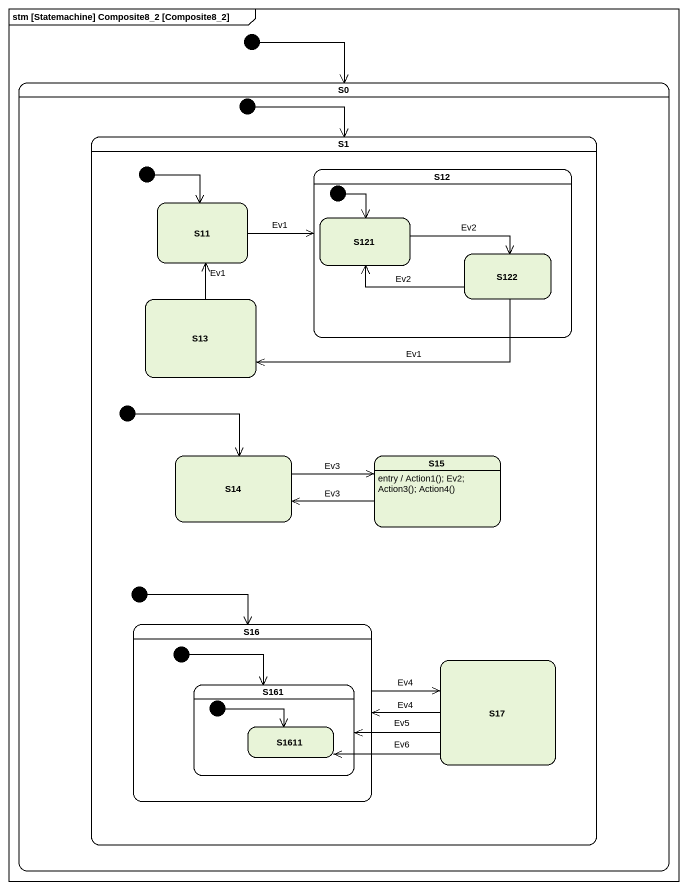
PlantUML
@startuml
mainframe stm [Statemachine] Composite8_2 [Composite8_2]
hide empty description
state S0 {
  state S1 {
    state initial3 <<start>>
    state S12 {
      state S121
      state S122
      [*] --> S121
    }
    state S11
    state S13
    state initial5 <<start>>
    state S14
    state S15
    S15 : entry / Action1(); Ev2; Action3(); Action4()
    state initial6 <<start>>
    state S16 {
      state S161 {
        state S1611
        [*] -right-> S1611
      }
      [*] --> S161
    }
    state S17
  }
  [*] --> S1
}
[*] --> S0
initial3 --> S11
S11 -right-> S12 : Ev1
S121 -right-> S122 : Ev2
S122 -left-> S121 : Ev2
S122 -left-> S13 : Ev1
S13 -up-> S11 : Ev1
initial5 --> S14
S14 -right-> S15 : Ev3
S15 -left-> S14 : Ev3
initial6 --> S16
S16 -right-> S17 : Ev4
S17 -left-> S16 : Ev4
S17 -left-> S161 : Ev5
S17 -left-> S1611 : Ev6
@enduml
